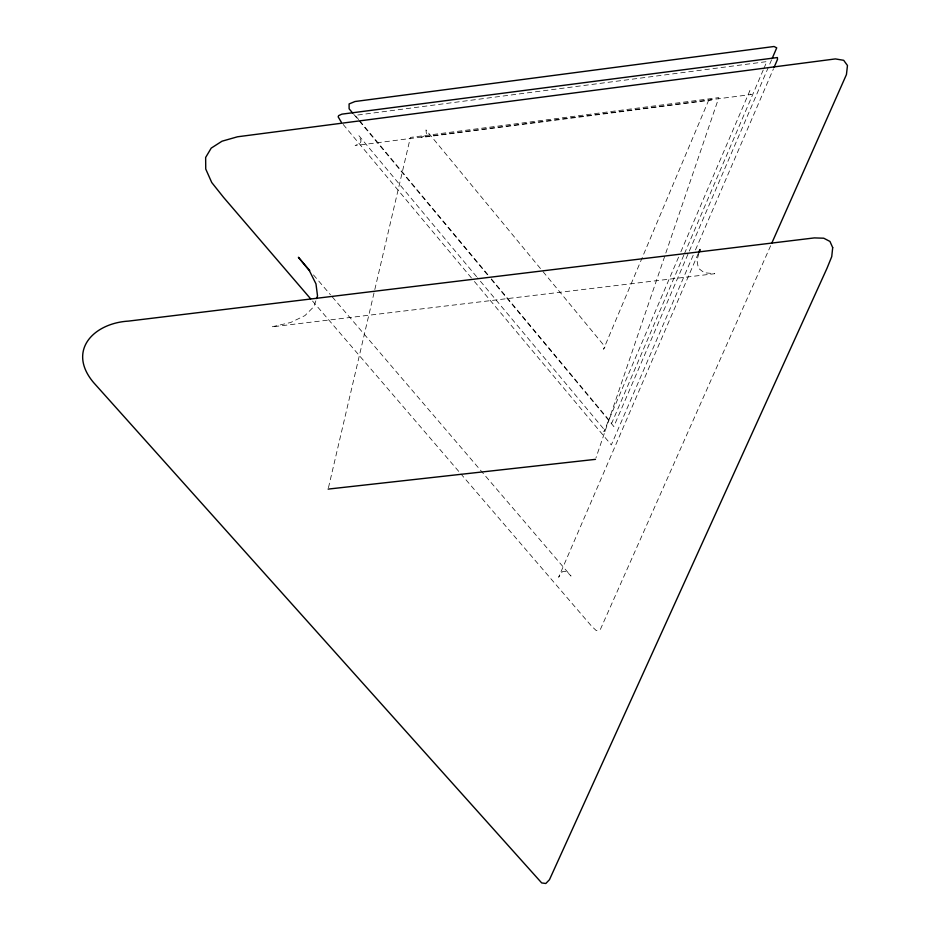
<?xml version="1.0" encoding="UTF-8"?>
<svg xmlns="http://www.w3.org/2000/svg" width="930" height="930" viewBox="0 0 930 930"><rect width="100%" height="100%" fill="white"/><g stroke="black" fill="none" stroke-linecap="round" stroke-linejoin="round"><path stroke-width="0.7" stroke-dasharray="4.65 3.49" d="M328.464 487.692L410.397 137.419L718.832 97.615L595.932 457.978M698.872 253.541L696.977 260.319L698.349 268.212L704.289 272.769L714.786 273.699L271.548 326.918L290.73 322.478L304.924 315.607L313.875 306.633L316.607 298.6M678.575 257.122L603.849 431.625L604.628 430.741L605.535 431.136L477.509 277.768M680.865 251.798L749.882 90.629L749.836 94.035L751.452 94.488L355.097 145.615L360.329 142.953L361.073 140.86L358.759 135.513L476.579 276.652M683.829 255.122L611.684 423.278L489.924 277.128M684.399 253.785L763.402 69.611M763.983 68.274L766.843 61.601L355.155 115.355L358.875 119.819M771.575 59.834L613.835 426.51L489.378 277.128M693.199 255.239L611.312 444.935L472.335 279.023M695.489 249.914L773.481 68.773M698.279 253.472L558.639 577.251L562.348 571.694L566.521 571.357L571.02 576.042L331.394 295.868M770.656 245.706L600.42 629.319L596.258 630.598L591.445 626.006L460.978 473.998M312.55 301.053L460.036 472.893M313.468 274.908L330.452 294.764M343.193 124.457L471.405 277.919M359.805 120.935L488.994 276.012M353.772 114.367L358.41 119.947M359.34 121.063L488.448 276.012M540.458 268.549L425.987 129.921L426.486 134.885L421.046 137.535L711.729 100.045L709.474 98.359L603.558 349.215L605.081 346.809L541.388 269.665"/><path stroke-width="1.4" d="M699.244 252.193L699.999 249.484L698.849 252.146M316.607 298.6L317.525 295.914L315.968 283.859L309.469 270.839L298.379 257.261L309.69 270.502M772.144 58.509L776.724 47.849L774.039 46.5L354.958 101.521L349.099 103.951L349.122 108.798L352.842 113.251M774.051 67.448L777.492 59.45L777.399 57.544L341.845 114.158L338.648 115.622L338.16 116.831L341.333 122.237M771.83 243.056L846.44 74.563L847.474 65.507L843.673 60.299L835.384 58.916L237.499 136.791L222.026 141.197L211.215 148.114L205.646 157.461L205.739 169.028L211.738 182.513L223.677 197.509L310.655 298.844M328.139 489.099L595.467 459.35M832.699 247.624L831.734 256.645L826.991 268.305L549.479 879.675L545.805 883.5L541.678 882.919L93.5 382.463C66.762 350.564 93.698 323.152 128.468 321.106L814.378 237.906L823.748 238.208L829.967 241.44L832.699 247.624"/></g></svg>
